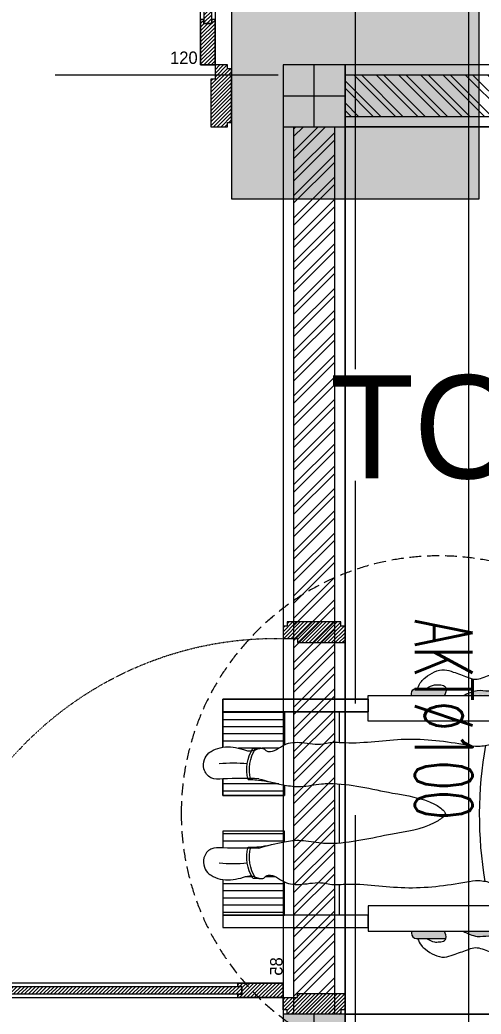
# Model space of a CAD drawing. Header units: millimetres. Extents: x -280308 to 6402717, y -14 to 2073074.
# Drawn here: x -11255 to -10138, y 482798 to 485207 of the extents above; entities that cross this region are included whole.
import ezdxf
from ezdxf.enums import TextEntityAlignment as Align

# ---------------------------------------------------------------- set-up
doc = ezdxf.new("R2010")
doc.units = ezdxf.units.MM
for name, pattern in [('ACAD_ISO03W100', [30, 12, -18]), ('ACAD_ISO08W100', [36, 24, -3, 6, -3]), ('DASHED2', [0.375, 0.25, -0.125]), ('Default', [0]), ('I02_HIDDEN', [6, 4, -2])]:
    doc.linetypes.add(name, pattern=pattern)
doc.layers.get('0').update_dxf_attribs({"lineweight": 0})
for name, color, linetype, lineweight in [('_Door & Window', 1, 'Continuous', 0), ('A-ALINE-1', 91, 'Continuous', 20), ('A-ALINE-3', 111, 'Continuous', 15), ('A-ALINE-6', 117, 'Continuous', 9), ('A-ANNOTATION', 144, 'Continuous', 0), ('A-Furn', 250, 'Continuous', 0), ('A-Z22-T-Anno_Text', 152, 'Continuous', 9), ('A-Z774-E-Hidden', 142, 'I02_HIDDEN', 0), ('ARSIR', 251, 'Continuous', 0), ('Struktur', 80, 'Continuous', 20)]:
    doc.layers.add(name, color=color, linetype=linetype, lineweight=lineweight)
doc.layers.add('A-FILL-1', color=7, linetype='Continuous', lineweight=0, true_color=0x454545)
doc.layers.add('A-FILL-4', color=9, linetype='Continuous', lineweight=0, true_color=0x808080)
doc.layers.add('A-TEXT', color=254, linetype='Continuous')
doc.layers.add('Teks-PL', color=7, linetype='Default', true_color=0xff0a0a)
doc.styles.add('Annotative', font='arial.ttf', dxfattribs={"height": 1.25})
doc.styles.add('CENTURY', font='GOTHIC.TTF')
doc.styles.add('RS', font='ROMANS.SHX', dxfattribs={"width": 0.8})
doc.styles.get("Standard").update_dxf_attribs({"font": 'arial.ttf'})
doc.styles.add('TGF_A', font='arial.ttf')

# ---------------------------------------------------------------- blocks, each defined once
blk = doc.blocks.new('A$Ca4ca9c0b')
at = {"layer": 'A-Furn'}
h = blk.add_hatch(dxfattribs=at)
h.set_pattern_fill('ANSI31', color=256, scale=2, angle=540, style=0)
h.set_pattern_definition([(225, (109566.3125288526, -240668.4215420193), (4.490128060534577, -4.490128060534577), [])])
h.paths.add_polyline_path([(10.000000012893, 1020.000000003551), (10.000000012893, 910.0000000035507), (2.000000012863893, 910.0000000035507), (2.000000012892997, 920.0000000034343), (-16.999999987107, 920.0000000034343), (-16.999999987107, 910.0000000035507), (-24.999999987107, 910.0000000035507), (-24.999999987107, 1020.000000003551)])
h = blk.add_hatch(dxfattribs=at)
h.set_pattern_fill('ANSI31', color=256, scale=2, angle=540, style=0)
h.set_pattern_definition([(225, (109566.3125288526, -240568.4215420193), (4.490128060534577, -4.490128060534577), [])])
h.paths.add_polyline_path([(2.000000012892997, 920.0000000034343), (-16.99999999941792, 920.0000000034343), (-16.99999999941792, 250.0000000005239), (2.000000012892997, 250.0000000005239)])
h = blk.add_hatch(dxfattribs=at)
h.set_pattern_fill('ANSI31', color=256, scale=2, angle=540, style=0)
h.set_pattern_definition([(225, (110170.8596176268, -240618.421542007), (4.490128060534577, -4.490128060534577), [])])
h.paths.add_polyline_path([(10.00000000058208, 150.0000000004075), (10.00000000058208, 260.0000000004075), (2.000000000552973, 260.0000000003492), (2.000000000582077, 250.0000000005239), (-16.99999999941792, 250.0000000005239), (-16.99999999941792, 260.0000000004075), (-24.99999999941792, 260.0000000004075), (-24.99999999941792, 150.0000000004075)])
h = blk.add_hatch(dxfattribs=at)
h.set_pattern_fill('ANSI31', color=256, scale=2, angle=540, style=0)
h.set_pattern_definition([(225, (109716.3125288529, -240669.6019526039), (4.490128060534577, -4.490128060534577), [])])
h.paths.add_polyline_path([(-889.999999998603, -5.820766091346741e-11), (-889.9999999986321, 9.999999999941792), (-899.9999999986321, 9.999999999941792), (-899.9999999986321, 139.9999999998254), (-889.9999999986321, 139.9999999998254), (-889.999999998603, 149.9999999997672), (-859.9999999993306, 150.0000000004075), (-859.9999999993597, 115.0000000077416), (-849.9999999993597, 115.0000000077416), (-849.9999999987485, 0)])
h = blk.add_hatch(dxfattribs=at)
h.set_pattern_fill('ANSI31', color=256, scale=2, angle=540, style=0)
h.set_pattern_definition([(225, (109566.3125288529, -240669.6019526039), (4.490128060534577, -4.490128060534577), [])])
h.paths.add_polyline_path([(39.99999999985448, -5.820766091346741e-11), (39.99999999988358, 9.999999999941792), (49.99999999988358, 9.999999999941792), (49.99999999988358, 139.9999999998254), (39.99999999988358, 139.9999999998254), (39.99999999985448, 149.9999999997672), (10.00000000058208, 150.0000000004075), (10.00000000061118, 115.0000000077416), (6.111804395914078e-10, 115.0000000077416), (0, 0)])
at = {"layer": '_Door & Window'}
for points in [[(10.000000012893, 1020.000000003551), (10.000000012893, 910.0000000035507), (2.000000012863893, 910.0000000035507), (2.000000012892997, 920.0000000034343), (-16.999999987107, 920.0000000034343), (-16.999999987107, 910.0000000035507), (-24.999999987107, 910.0000000035507), (-24.999999987107, 1020.000000003551), (10.000000012893, 1020.000000003551)], [(10.00000000058208, 150.0000000004075), (10.00000000058208, 260.0000000004075), (2.000000000552973, 260.0000000003492), (2.000000000582077, 250.0000000005239), (-16.99999999941792, 250.0000000005239), (-16.99999999941792, 260.0000000004075), (-24.99999999941792, 260.0000000004075), (-24.99999999941792, 150.0000000004075), (10.00000000058208, 150.0000000004075)], [(-889.999999998603, -5.820766091346741e-11), (-889.9999999986321, 9.999999999941792), (-899.9999999986321, 9.999999999941792), (-899.9999999986321, 139.9999999998254), (-889.9999999986321, 139.9999999998254), (-889.999999998603, 149.9999999997672), (-859.9999999993306, 150.0000000004075), (-859.9999999993597, 115.0000000077416), (-849.9999999993597, 115.0000000077416), (-849.9999999987485, 0), (-889.999999998603, -5.820766091346741e-11)], [(39.99999999985448, -5.820766091346741e-11), (39.99999999988358, 9.999999999941792), (49.99999999988358, 9.999999999941792), (49.99999999988358, 139.9999999998254), (39.99999999988358, 139.9999999998254), (39.99999999985448, 149.9999999997672), (10.00000000058208, 150.0000000004075), (10.00000000061118, 115.0000000077416), (6.111804395914078e-10, 115.0000000077416), (0, 0), (39.99999999985448, -5.820766091346741e-11)]]:
    blk.add_lwpolyline(points, dxfattribs=at)
blk.add_lwpolyline([(10.00000000058208, 150.0000000004075), (-24.999999987107, 150.0000000004075), (-24.999999987107, 1020.000000003551), (10.00000000058208, 1020.000000003551)], close=True, dxfattribs=at)
at = {"layer": '_Door & Window', "linetype": 'ACAD_ISO03W100', "ltscale": 0.02}
blk.add_arc((-6.929301123745972, 166.9526288348716), 853.2391276210273, 91.21474571532441, 181.138459278602, dxfattribs=at)
at = {"layer": 'A-Furn'}
blk.add_lwpolyline([(2.000000012892997, 920.0000000034343), (-16.99999999941792, 920.0000000034343), (-16.99999999941792, 250.0000000005239), (2.000000012892997, 250.0000000005239)], close=True, dxfattribs=at)
at = {"layer": 'Defpoints', "ltscale": 0.25, "insert": (-87.73789995184052, 181.5505102498573), "char_height": 30.00000000000001, "attachment_point": 1, "style": 'CENTURY'}
blk.add_mtext_dynamic_manual_height_columns('85', width=78.46666834107602, gutter_width=750.0000000000001, heights=[0], dxfattribs=at)
blk = doc.blocks.new('disable people')
at = {"layer": 'A-FILL-4'}
h = blk.add_hatch(color=256, dxfattribs=at)
edge = h.paths.add_edge_path()
edge.add_spline(control_points=[(-3.796474417917125, 4.952000308492416), (-3.760681164754715, 5.053013868617654), (-3.704158616363202, 5.157722778494588), (-3.734610711559071, 5.255821520916697)], knot_values=[0.9037914775148974, 0.9037914775148974, 0.9037914775148974, 0.9037914775337845, 1.21384703267489, 1.21384703267489, 1.21384703267489, 1.213847032693339], degree=3, periodic=0)
edge.add_line((-3.734610711562709, 5.255821520934205), (-4.964782523813881, 5.255821520934205))
edge.add_arc((-4.964782523813483, 5.035821520934178), 0.2200000000000129, 89.99999999999999, 179.9999999999926)
edge.add_line((-5.184782523814647, 5.035821520934178), (-5.184782523814647, 4.952000308504779))
edge.add_line((-5.184782523814647, 4.952000308504921), (-3.796474417913829, 4.952000308504921))
edge = h.paths.add_edge_path()
edge.add_spline(control_points=[(0.1341749100720335, 5.166089496497762), (-0.07234800000333053, 5.166001675629786), (-0.553623694469934, 5.165540411955988), (-1.20498952116759, 5.174735433441811), (-1.923735004729679, 5.122992935595903), (-2.472725316985816, 5.224835962467296), (-2.818046584459807, 5.044581019589032), (-3.008957661264503, 4.952000308504921)], knot_values=[0.4124965523283914, 0.4124965523283914, 0.4124965523283914, 0.4124965523283914, 0.6874227009135008, 1.856497828568305, 2.363121600141893, 2.852056937546859, 3.479819935797773, 3.479819935797798, 3.479819935797798, 3.479819935797798], degree=3, periodic=0)
edge.add_line((-3.008957661264503, 4.952000308504921), (-0.05374037849282143, 4.952000308504893))
edge.add_arc((6.001229472374689, -0.1731919023486626), 7.932859200384009, 137.696407415366, 139.7539587547804, ccw=False)
edge = h.paths.add_edge_path()
edge.add_line((5.131749954041879, 5.255821520934205), (2.308872463095783, 5.255821520934205))
edge.add_spline(control_points=[(2.308872463096122, 5.255821520934205), (2.267732188407535, 5.17631198661752), (2.17731957034448, 5.015793417558143), (2.084681671298313, 4.857544409941738), (2.036732091110025, 4.777055949464057)], knot_values=[9.278145445618577, 9.278145445618577, 9.278145445618577, 9.278145445618577, 9.545772737748978, 9.82631843046447, 9.82631843046447, 9.82631843046447, 9.82631843046447], degree=3, periodic=0)
edge.add_line((2.036732091110025, 4.777055949464057), (5.151749954040608, 4.777055949464028))
edge.add_arc((5.151749954042316, 4.977055949464102), 0.1999999999999886, 270, 360)
edge.add_line((5.351749954041225, 4.977055949464102), (5.351749954041168, 5.035821520934263))
edge.add_arc((5.131749954041879, 5.035821520934178), 0.2200000000000118, 7.404331298447066e-12, 89.99999999999999)
edge = h.paths.add_edge_path()
edge.add_spline(control_points=[(-3.734610711559071, -5.255821520915617), (-3.704158616363202, -5.157722778493792), (-3.760681164754715, -5.053013868616347), (-3.796474417917125, -4.952000308491563)], knot_values=[0.9037914775148975, 0.9037914775333468, 0.9037914775333468, 0.9037914775333468, 1.213847032674452, 1.213847032693339, 1.213847032693339, 1.213847032693339], degree=3, periodic=0)
edge.add_line((-3.796474417911668, -4.952000308503841), (-5.184782523812599, -4.952000308503841))
edge.add_line((-5.184782523814647, -4.952000308503841), (-5.18478252381459, -5.035821520933212))
edge.add_arc((-4.964782523813483, -5.035821520933098), 0.2200000000000129, 180, 270)
edge.add_line((-4.964782523813483, -5.255821520933125), (-3.734610711562426, -5.255821520933125))
edge = h.paths.add_edge_path()
edge.add_line((-0.05374037849287561, -4.952000308503841), (-3.008957661264615, -4.952000308503841))
edge.add_spline(control_points=[(-3.008957661264503, -4.952000308503841), (-2.818046584459807, -5.044581019588179), (-2.472725316985816, -5.224835962466216), (-1.923735004729679, -5.12299293559505), (-1.20498952116759, -5.174735433440958), (-0.553623694469934, -5.165540411954737), (-0.07234800000333053, -5.166001675628706), (0.1341749100720335, -5.166089496496454)], knot_values=[0.4124965523283917, 0.4124965523283917, 0.4124965523283917, 0.4124965523284174, 1.040259550579332, 1.529194887984297, 2.035818659557886, 3.204893787212689, 3.479819935797799, 3.479819935797799, 3.479819935797799, 3.479819935797799], degree=3, periodic=0)
edge.add_arc((6.001229472376508, 0.1731919023482078), 7.93285920038395, 220.2460412452068, 222.3035925846204, ccw=False)
edge = h.paths.add_edge_path()
edge.add_arc((5.151749954042316, -4.977055949463022), 0.1999999999999886, 0, 89.99999999999999)
edge.add_line((5.151749954042316, -4.777055949462977), (2.03673209111179, -4.777055949463005))
edge.add_spline(control_points=[(2.036732091110025, -4.777055949462977), (2.084681671298313, -4.857544409940431), (2.232165906039882, -5.109484857939435), (2.374009886807471, -5.367177794302108), (2.440898637138162, -5.551188368630221)], knot_values=[8.953599230115874, 8.953599230115874, 8.953599230115874, 8.953599230115874, 9.234144922831332, 9.82631843046441, 9.826318430464434, 9.826318430464434, 9.826318430464434], degree=3, periodic=0)
edge.add_arc((0.7053364612966107, -4.04279776307277), 1.733346163484878, 327.02309260736433, 327.0237538441636, ccw=False)
edge.add_spline(control_points=[(2.036732091110025, -4.777055949462977), (2.084681671298313, -4.857544409940431), (2.232165906039882, -5.109484857939435), (2.374009886807471, -5.367177794302108), (2.440898637138162, -5.551188368630221)], knot_values=[8.953599230115874, 8.953599230115874, 8.953599230115874, 8.953599230115874, 9.234144922831332, 9.82631843046441, 9.826318430464434, 9.826318430464434, 9.826318430464434], degree=3, periodic=0)
edge.add_line((2.308799040582016, -5.255821520933125), (5.131749954041821, -5.255821520933154))
edge.add_arc((5.131749954041879, -5.035821520933098), 0.2200000000000118, 270, 359.9999999999482)
edge.add_line((5.351749954041225, -5.035821520933325), (5.351749954041281, -4.977055949462965))
h = blk.add_hatch(dxfattribs=at)
h.set_pattern_fill('_USER', color=256, scale=0.2999999999999999, style=0, pattern_type=0)
h.set_pattern_definition([(360, (-5.456968210637569e-12, -2.842170943040401e-13), (7.395570986446986e-32, 0.3), [])])
edge = h.paths.add_edge_path()
edge.add_spline(control_points=[(-11.84368881340561, 2.723015967266292), (-11.80630735148043, 2.722610891474005), (-11.70819034366286, 2.721547668618996), (-11.61031172560615, 2.728856529663688), (-11.54972374569115, 2.733380797935752)], knot_values=[0, 0, 0, 0, 0.1121097829463906, 0.2942601996699649, 0.2942601996699649, 0.2942601996699649, 0.2942601996699649], degree=3, periodic=0)
edge.add_spline(control_points=[(-11.54972374569115, 2.733380797935752), (-11.53484815880256, 2.736247567797591), (-11.47003685719392, 2.745536439978423), (-11.36826084976747, 2.72479947738816), (-11.306672703613, 2.6447510459368), (-11.24782621166378, 2.610484695002697), (-10.96949606972703, 2.549332237655335), (-10.74909445872436, 2.772073311572058), (-10.5228854389261, 2.880681640590865)], knot_values=[5.436664725832285, 5.436664725832285, 5.436664725832285, 5.436664725832285, 5.482184118797054, 5.63248936469224, 5.71609653018408, 5.778112604277349, 5.832864719823681, 6.558060987042688, 6.558060987042688, 6.558060987042688, 6.558060987042688], degree=3, periodic=0)
edge.add_line((-10.5228854389261, 2.880681640590865), (-10.52288543892609, 4.274822013010747))
edge.add_line((-10.5228854389261, 4.274822013010635), (-13.10916806575664, 4.274822013010636))
edge.add_line((-13.10916806575733, 4.274822013010635), (-13.10916806575733, 2.778481744722516))
edge.add_spline(control_points=[(-13.10916806575733, 2.778481744722512), (-12.82295144472664, 2.822346398972513), (-12.41668017873963, 2.754237778142112), (-12.01270156310056, 2.608782090787145), (-11.9026220646665, 2.624670677752874)], knot_values=[3.85022029909312, 3.850220299093444, 3.850220299093444, 3.850220299093444, 4.723214524291371, 5.067106132655391, 5.067106132655391, 5.067106132655391, 5.067106132688122], degree=3, periodic=0)
edge.add_arc((-10.49828518709546, 1.8499546098883), 1.603853812364077, 147.0195933812169, 151.1162485193678, ccw=False)
edge = h.paths.add_edge_path()
edge.add_spline(control_points=[(-11.10131507691221, 1.321645051041912), (-11.26820317942656, 1.353449058260139), (-11.54271718581731, 1.405746173674288), (-11.85950975244123, 1.421612261374548), (-12.00627843078473, 1.420929790504033), (-12.04364457507836, 1.420756038819889)], knot_values=[0, 0, 0, 0, 0.5089906555588182, 0.8372314890067583, 0.9493412719532057, 0.9493412719532057, 0.9493412719532057, 0.9493412719532057], degree=3, periodic=0)
edge.add_arc((-10.49828518709546, 1.8499546098883), 1.603853812364076, 193.9046284335562, 195.5217729613365, ccw=False)
edge.add_spline(control_points=[(-12.05514138739818, 1.464538181836133), (-12.39829801821179, 1.46764695568163), (-12.74615257863297, 1.465605107812507), (-13.10916806575915, 1.44694142760477)], knot_values=[0.4692719010675678, 0.4692719010675678, 0.4692719010675678, 0.4692719010675678, 1.51441113184759, 1.514411131847849, 1.514411131847849, 1.514411131847849], degree=3, periodic=0)
edge.add_line((-13.10916806575733, 1.44694142760477), (-13.10916806575733, 0.7534304279870407))
edge.add_line((-13.10916806575733, 0.7534304279870412), (-10.52288543892678, 0.7534304279870412))
edge.add_line((-10.5228854389261, 0.7534304279870412), (-10.5228854389261, 1.191359744353121))
edge.add_spline(control_points=[(-10.5228854389261, 1.191359744352894), (-10.71802839497832, 1.226449273625576), (-10.91033044466531, 1.271692798998856), (-11.10131507691221, 1.321645051041912)], knot_values=[0.5122589669724955, 0.5122589669724955, 0.5122589669724955, 0.5122589669753015, 1.104645887850228, 1.104645887850228, 1.104645887850228, 1.104645887850228], degree=3, periodic=0)
h = blk.add_hatch(dxfattribs=at)
h.set_pattern_fill('_USER', color=256, scale=0.2999999999999999, style=0, pattern_type=0)
h.set_pattern_definition([(360, (-5.456968210637569e-12, 1.13686837721616e-12), (-7.347638122947742e-17, -0.2999999999999999), [])])
edge = h.paths.add_edge_path()
edge.add_spline(control_points=[(-11.84368881340561, -2.723015967265212), (-11.80630735148043, -2.722610891472925), (-11.70819034366286, -2.721547668617916), (-11.61031172560615, -2.728856529662664), (-11.54972374569115, -2.733380797934899)], knot_values=[0, 0, 0, 0, 0.1121097829463906, 0.2942601996699649, 0.2942601996699649, 0.2942601996699649, 0.2942601996699649], degree=3, periodic=0)
edge.add_spline(control_points=[(-11.54972374569115, -2.733380797934899), (-11.53484815880256, -2.736247567796511), (-11.47003685719392, -2.745536439977116), (-11.36826084976747, -2.72479947738708), (-11.306672703613, -2.644751045935948), (-11.24782621166378, -2.610484695001844), (-10.96949606972703, -2.549332237654482), (-10.74909445872436, -2.772073311571205), (-10.5228854389261, -2.880681640589785)], knot_values=[5.436664725832285, 5.436664725832285, 5.436664725832285, 5.436664725832285, 5.482184118797054, 5.63248936469224, 5.71609653018408, 5.778112604277349, 5.832864719823681, 6.558060987042688, 6.558060987042688, 6.558060987042688, 6.558060987042688], degree=3, periodic=0)
edge.add_line((-10.5228854389261, -2.880681640589785), (-10.52288543892609, -4.274822013009667))
edge.add_line((-10.5228854389261, -4.274822013009555), (-13.10916806575664, -4.274822013009555))
edge.add_line((-13.10916806575733, -4.274822013009555), (-13.10916806575733, -2.778481744721437))
edge.add_spline(control_points=[(-13.10916806575733, -2.778481744721432), (-12.82295144472664, -2.822346398971661), (-12.41668017873963, -2.754237778141317), (-12.01270156310056, -2.608782090786292), (-11.9026220646665, -2.624670677752022)], knot_values=[3.85022029909312, 3.850220299093444, 3.850220299093444, 3.850220299093444, 4.723214524291371, 5.067106132655391, 5.067106132655391, 5.067106132655391, 5.067106132688122], degree=3, periodic=0)
edge.add_arc((-10.49828518709546, -1.849954609887163), 1.603853812364077, 208.8837514806322, 212.9804066187831)
edge = h.paths.add_edge_path()
edge.add_spline(control_points=[(-11.10131507691221, -1.321645051040832), (-11.26820317942656, -1.353449058259002), (-11.54271718581731, -1.405746173672924), (-11.85950975244123, -1.421612261373639), (-12.00627843078473, -1.420929790502896), (-12.04364457507836, -1.420756038818865)], knot_values=[0, 0, 0, 0, 0.5089906555588182, 0.8372314890067583, 0.9493412719532057, 0.9493412719532057, 0.9493412719532057, 0.9493412719532057], degree=3, periodic=0)
edge.add_arc((-10.49828518709546, -1.849954609887163), 1.603853812364076, 164.4782270386635, 166.0953715664438)
edge.add_spline(control_points=[(-12.05514138739818, -1.464538181834996), (-12.39829801821179, -1.467646955680721), (-12.74615257863297, -1.465605107811598), (-13.10916806575915, -1.446941427603633)], knot_values=[0.4692719010675678, 0.4692719010675678, 0.4692719010675678, 0.4692719010675678, 1.51441113184759, 1.514411131847849, 1.514411131847849, 1.514411131847849], degree=3, periodic=0)
edge.add_line((-13.10916806575733, -1.446941427603633), (-13.10916806575733, -0.753430427985904))
edge.add_line((-13.10916806575733, -0.7534304279861885), (-10.52288543892678, -0.7534304279861892))
edge.add_line((-10.5228854389261, -0.7534304279861885), (-10.5228854389261, -1.191359744352268))
edge.add_spline(control_points=[(-10.5228854389261, -1.191359744351757), (-10.71802839497832, -1.226449273624439), (-10.91033044466531, -1.271692798997492), (-11.10131507691221, -1.321645051040832)], knot_values=[0.5122589669724955, 0.5122589669724955, 0.5122589669724955, 0.5122589669753015, 1.104645887850228, 1.104645887850228, 1.104645887850228, 1.104645887850228], degree=3, periodic=0)
for p, q in [((-8.202746146980644, 4.274822013010635), (-8.202746146980644, 2.985387214360799)), ((-8.202746146980644, 1.237720448978507), (-8.202746146980644, -1.23772044897737)), ((-8.202746146980644, -2.985387214359719), (-8.202746146980644, -4.274822013009555))]:
    blk.add_line(p, q, dxfattribs=at)
for points in [[(-5.184782523807371, 4.952000308504921), (-5.184782523807371, 5.035821520934178, -0.414213562373095), (-4.964782523809845, 5.255821520934205), (-3.734610711555433, 5.255821520934205)], [(-5.184782523807371, -4.952000308503841), (-5.184782523807371, -5.035821520933098, 0.414213562373095), (-4.964782523809845, -5.255821520933125), (-3.734610711555433, -5.255821520933125)]]:
    blk.add_lwpolyline(points, format="xyb", dxfattribs=at)
for points in [[(-13.10916806575187, 4.795772278258937), (-7.007824699383491, 4.795772278258937), (-7.007824699383491, 4.274822013010635), (-13.10916806575187, 4.274822013010635)], [(-13.10916806575187, -4.274822013009555), (-7.007824699383491, -4.274822013009555), (-7.007824699383491, -4.795772278257857), (-13.10916806575187, -4.795772278257857)], [(-13.10916806575187, -4.79577227825763), (-7.007824699383491, -4.79577227825763), (-7.007824699383491, -4.274822013009555), (-13.10916806575187, -4.274822013009555)]]:
    blk.add_lwpolyline(points, close=True, dxfattribs=at)
for points in [[(-0.7716928118115902, 3.881550911005661), (-7.007824699383491, 3.881550911005661), (-7.007824699383491, 4.952000308504921), (-0.05374037848923763, 4.952000308504921)], [(-13.10916806575187, 2.778481744728197), (-13.10916806575187, 4.274822013010635), (-10.52288543892246, 4.274822013010635), (-10.52288543892246, 2.880681640590865)], [(-10.52288543892246, 1.191359744319243), (-10.52288543892246, 0.7534304279870412), (-13.10916806575187, 0.7534304279870412), (-13.10916806575187, 1.446941427605225)], [(-13.10916806575187, -1.446941427604088), (-13.10916806575187, -0.7534304279861885), (-10.52288543892246, -0.7534304279861885), (-10.52288543892246, -1.191359744318333)], [(-10.52288543892246, -1.191359744318333), (-10.52288543892246, -0.7534304279861885), (-13.10916806575187, -0.7534304279861885), (-13.10916806575187, -1.446941427604088)], [(-10.52288543892246, -2.880681640589557), (-10.52288543892246, -4.274822013009555), (-13.10916806575187, -4.274822013009555), (-13.10916806575187, -2.778481744727117)], [(-13.10916806575187, -2.778481744727117), (-13.10916806575187, -4.274822013009555), (-10.52288543892246, -4.274822013009555), (-10.52288543892246, -2.880681640589557)], [(-0.7716928118115902, -3.881550911004581), (-7.007824699383491, -3.881550911004581), (-7.007824699383491, -4.952000308503841), (-0.05374037848741864, -4.952000308503841)]]:
    blk.add_lwpolyline(points, dxfattribs=at)
at = {"layer": 'A-FILL-4', "linetype": 'DASHED2', "ltscale": 2}
blk.add_circle((-4.032044972002041, 5.684341886080801e-13), 10.82285678946162, dxfattribs=at)
at = {"layer": 'A-FILL-4'}
for centre, radius, start, end in [((-10.49828518709, 1.8499546098883), 1.603853812364076, 147.0195933826843, 195.5217729614681), ((-10.38617540414452, 1.8499546098883), 1.603853812364076, 147.0195933826843, 195.5217729614681), ((14.27937685350298, 0.06775199395133313), 16.59864857667759, 170.3286188685546, 190.1626872323025), ((-12.69504205342673, -4.606921862426645), 6.728132541871835, 84.78551859402995, 94.76708404660036), ((-10.49828518709, -1.849954609887163), 1.603853812364076, 164.4782270385319, 212.9804066173157), ((-10.38617540414452, -1.849954609887163), 1.603853812364076, 164.4782270385319, 212.9804066173157), ((-12.69504205342673, 4.606921862427726), 6.728132541871835, 265.2329159533996, 275.2144814059701)]:
    blk.add_arc(centre, radius, start, end, dxfattribs=at)
for points in [[(-4.92346149860532, 5.255821520934205), (-4.763444462907501, 5.548488725255311), (-4.598746377016141, 5.706342594715352), (-3.795142421198761, 6.036484532325346), (-3.426854836276107, 5.940611925619805), (-2.83078820989067, 5.728755613769636), (-2.566758833625499, 5.644812886039915), (-1.990014397371851, 5.77694535444266), (-0.9296119438040478, 6.130492836126223), (-0.1419316975516267, 6.437829670206156), (0.6264580426013708, 6.674788378109497), (1.355821926739736, 6.821824205640951), (2.03613892919202, 6.747111713511686), (2.366979790260302, 6.535991856629323), (2.546758790460444, 6.270681361221932), (2.546758790460444, 5.977235520005024), (2.4408986371418, 5.551188368631301), (2.178919851432511, 5.020117206751138), (1.563051972347239, 4.019382088696602), (0.9042720964644104, 3.036488685107713)], [(-11.59479933503098, 1.458273844522409), (-13.10916806575187, 1.44694142760477), (-13.60667026066403, 1.498036116953244), (-13.89975817351478, 1.866144042570795), (-13.88104616483179, 2.260011965725369), (-13.6895420801302, 2.538489094402166), (-13.51049322462313, 2.652381983495161), (-13.10916806575187, 2.778481744722512), (-12.24121315577941, 2.684816428400097), (-11.9026220646283, 2.624670677757422), (-11.6864549030779, 2.695858412372388), (-11.58829313107708, 2.724656443567028), (-11.50436550326049, 2.739278829181558), (-11.35904478900738, 2.70089189191475), (-11.29807203763994, 2.643686282815679), (-11.24447784318909, 2.612482825203188), (-11.19131079044928, 2.599403885649735), (-10.52288543892246, 2.880681640590865), (-9.794960447152334, 2.978637757924389), (-8.898797660205673, 2.922233265498733), (-8.608041948751634, 2.974222485651126), (-7.978096220525913, 2.974222485651126), (-5.459508429310517, 3.120158817032916), (-2.862528005884087, 2.87969555159134), (-2.371240473639773, 2.822748566114569), (-1.807424389844527, 2.913683812752424), (-1.35487122052109, 3.017778437834522), (-1.14944398208354, 3.098118711132884)], [(-11.84368881339833, 2.723015967266292), (-11.73157903045285, 2.723015967266292), (-11.5497237456857, 2.733380797935752)], [(-12.0436445750729, 1.420756038819889), (-11.93153479212742, 1.420756038819889), (-11.6037811244496, 1.402879292288389), (-11.10095268296573, 1.321575989310304)], [(-11.59479933503098, 1.458273844522409), (-10.52288543892246, 1.191359744353122), (-9.83083267098118, 1.132548455971346), (-8.963526649984487, 1.24073196201698), (-8.6391886196634, 1.25427512685269), (-5.976700821847771, 0.8565910165420973), (-4.215992548008217, 0.3886604790008619), (-3.813472225867372, 0.09260624280796037), (-3.74400946284004, 6.821210263296962e-13)], [(-11.59479933503098, -1.458273844521273), (-10.52288543892246, -1.191359744351985), (-9.83083267098118, -1.132548455970209), (-8.963526649984487, -1.240731962016071), (-8.6391886196634, -1.25427512685178), (-5.976700821847771, -0.8565910165411879), (-4.215992548008217, -0.3886604789997818), (-3.813472225867372, -0.0926062428068235), (-3.74400946284004, 6.821210263296962e-13)], [(-11.59479933503098, -1.458273844521273), (-13.10916806575187, -1.446941427603633), (-13.60667026066403, -1.498036116952335), (-13.89975817351478, -1.866144042569658), (-13.88104616483179, -2.260011965724061), (-13.6895420801302, -2.538489094401086), (-13.51049322462313, -2.652381983494308), (-13.10916806575187, -2.778481744721432), (-12.24121315577941, -2.684816428398847), (-11.9026220646283, -2.624670677756342), (-11.6864549030779, -2.695858412371138), (-11.58829313107708, -2.724656443566175), (-11.50436550326049, -2.739278829180478), (-11.35904478900738, -2.700891891913727), (-11.29807203763994, -2.643686282814599), (-11.24447784318909, -2.612482825202108), (-11.19131079044928, -2.599403885648883), (-10.52288543892246, -2.880681640589557), (-9.794960447152334, -2.978637757923536), (-8.898797660205673, -2.922233265497709), (-8.608041948751634, -2.974222485650046), (-7.978096220525913, -2.974222485650046), (-5.459508429310517, -3.120158817032063), (-2.862528005884087, -2.87969555159026), (-2.371240473639773, -2.822748566113489), (-1.807424389844527, -2.913683812751572), (-1.35487122052109, -3.017778437833442), (-1.14944398208354, -3.098118711131576)], [(-12.0436445750729, -1.420756038818865), (-11.93153479212742, -1.420756038818865), (-11.6037811244496, -1.402879292287309), (-11.10095268296573, -1.321575989309224)], [(-11.84368881339833, -2.723015967265212), (-11.73157903045285, -2.723015967265212), (-11.5497237456857, -2.733380797934899)], [(-4.92346149860532, -5.255821520933125), (-4.763444462907501, -5.548488725254231), (-4.598746377016141, -5.706342594714272), (-3.795142421198761, -6.03648453232455), (-3.426854836276107, -5.940611925618725), (-2.83078820989067, -5.728755613768556), (-2.566758833625499, -5.644812886039119), (-1.990014397371851, -5.776945354441352), (-0.9296119438040478, -6.130492836125143), (-0.1419316975516267, -6.437829670204849), (0.6264580426013708, -6.674788378108417), (1.355821926739736, -6.821824205640098), (2.03613892919202, -6.747111713510606), (2.366979790260302, -6.535991856628527), (2.546758790460444, -6.270681361220852), (2.546758790460444, -5.977235520003944), (2.4408986371418, -5.551188368630221), (2.178919851432511, -5.020117206750058), (1.563051972347239, -4.019382088695522), (0.9042720964644104, -3.03648868510669)]]:
    blk.add_spline(points, degree=3, dxfattribs=at)
for points, knots in [([(-4.55304981617337, 5.255821520934205), (-4.44408765272965, 5.319476199870394), (-4.271124962240719, 5.420519389388119), (-4.005306797280355, 5.400308982167644), (-3.806213152574855, 5.38846130049177), (-3.685750421065677, 5.19182424979499), (-3.76068116474562, 5.053013868623566), (-3.796474417913487, 4.952000308492416)], [0, 0, 0, 0, 0.3643785654112465, 0.5784016675004325, 0.8028129588361705, 0.9037914775148975, 1.213847032674452, 1.213847032693339, 1.213847032693339, 1.213847032693339]), ([(-3.008957661259046, 4.952000308504921), (-2.81804658445617, 5.044581019589032), (-2.472725316982178, 5.224835962467296), (-1.923735004726041, 5.122992935595903), (-1.204989521160314, 5.174735433441811), (-0.553623694466296, 5.165540411955988), (-0.07234799999605457, 5.166001675629786), (0.1341749100756715, 5.166089496497762)], [0.4124965523283917, 0.4124965523283917, 0.4124965523283917, 0.4124965523284174, 1.040259550579332, 1.529194887984297, 2.035818659557886, 3.204893787212689, 3.479819935797799, 3.479819935797799, 3.479819935797799, 3.479819935797799]), ([(-4.55304981617337, -5.255821520933125), (-4.44408765272965, -5.319476199869598), (-4.271124962240719, -5.420519389387266), (-4.005306797280355, -5.400308982166791), (-3.806213152574855, -5.388461300490746), (-3.685750421065677, -5.19182424979391), (-3.76068116474562, -5.053013868622486), (-3.796474417913487, -4.952000308491563)], [0, 0, 0, 0, 0.3643785654112465, 0.5784016675004325, 0.8028129588361705, 0.9037914775148975, 1.213847032674452, 1.213847032693339, 1.213847032693339, 1.213847032693339]), ([(-3.008957661259046, -4.952000308503841), (-2.81804658445617, -5.044581019588179), (-2.472725316982178, -5.224835962466216), (-1.923735004726041, -5.12299293559505), (-1.204989521160314, -5.174735433440958), (-0.553623694466296, -5.165540411954737), (-0.07234799999605457, -5.166001675628706), (0.1341749100756715, -5.166089496496454)], [0.4124965523283917, 0.4124965523283917, 0.4124965523283917, 0.4124965523284174, 1.040259550579332, 1.529194887984297, 2.035818659557886, 3.204893787212689, 3.479819935797799, 3.479819935797799, 3.479819935797799, 3.479819935797799])]:
    blk.add_open_spline(points, degree=3, knots=knots, dxfattribs=at)
blk = doc.blocks.new('A$C6ab96ad6')
at = {"layer": 'A-Furn'}
h = blk.add_hatch(dxfattribs=at)
h.set_pattern_fill('ANSI31', color=256, scale=2, angle=540, style=0)
h.set_pattern_definition([(225, (-3598.320602994849, 30816.99540839973), (4.490128060534577, -4.490128060534577), [])])
h.paths.add_polyline_path([(2.000000012892997, 860.0000000034051), (-16.99999999941792, 860.0000000034051), (-16.99999999941792, 250.0000000004948), (2.000000012892997, 250.0000000004948)])
h = blk.add_hatch(dxfattribs=at)
h.set_pattern_fill('ANSI31', color=256, scale=2, angle=540, style=0)
h.set_pattern_definition([(225, (-2993.773514220578, 30816.99540841204), (4.490128060534577, -4.490128060534577), [])])
h.paths.add_polyline_path([(10.00000000058208, 150.0000000003783), (10.00000000058208, 260.0000000003783), (2.000000000552973, 260.0000000003711), (2.000000000582077, 250.0000000004948), (-16.99999999941792, 250.0000000004948), (-16.99999999941792, 260.0000000003783), (-24.99999999941792, 260.0000000003783), (-24.99999999941792, 150.0000000003783)])
h = blk.add_hatch(dxfattribs=at)
h.set_pattern_fill('ANSI31', color=256, scale=2, angle=540, style=0)
h.set_pattern_definition([(225, (-3598.320602994529, 30765.81499781512), (4.490128060534577, -4.490128060534577), [])])
h.paths.add_polyline_path([(39.99999999985448, -5.820766091346741e-11), (39.99999999988358, 9.999999999941792), (49.99999999988358, 9.999999999941792), (49.99999999988358, 139.9999999998545), (39.99999999988358, 139.9999999998545), (39.99999999985448, 149.9999999997672), (10.00000000058208, 150.0000000003783), (10.00000000061118, 115.0000000077416), (6.111804395914078e-10, 115.0000000077416), (0, 0)])
at = {"layer": '_Door & Window'}
blk.add_lwpolyline([(10.00000000058208, 150.0000000003783), (-24.999999987107, 150.0000000003783), (-24.999999987107, 960.0000000035216), (10.00000000058208, 960.0000000035216)], close=True, dxfattribs=at)
for points in [[(10.00000000058208, 150.0000000003783), (10.00000000058208, 260.0000000003783), (2.000000000552973, 260.0000000003711), (2.000000000582077, 250.0000000004948), (-16.99999999941792, 250.0000000004948), (-16.99999999941792, 260.0000000003783), (-24.99999999941792, 260.0000000003783), (-24.99999999941792, 150.0000000003783), (10.00000000058208, 150.0000000003783)], [(39.99999999985448, -5.820766091346741e-11), (39.99999999988358, 9.999999999941792), (49.99999999988358, 9.999999999941792), (49.99999999988358, 139.9999999998545), (39.99999999988358, 139.9999999998545), (39.99999999985448, 149.9999999997672), (10.00000000058208, 150.0000000003783), (10.00000000061118, 115.0000000077416), (6.111804395914078e-10, 115.0000000077416), (0, 0), (39.99999999985448, -5.820766091346741e-11)]]:
    blk.add_lwpolyline(points, dxfattribs=at)
at = {"layer": '_Door & Window', "linetype": 'ACAD_ISO03W100', "ltscale": 0.02}
blk.add_arc((22.15318361329264, 139.1291594183103), 822.2250497890324, 93.28885543498365, 179.2424562674238, dxfattribs=at)
at = {"layer": 'A-Furn'}
blk.add_lwpolyline([(2.000000012892997, 860.0000000034051), (-16.99999999941792, 860.0000000034051), (-16.99999999941792, 250.0000000004948), (2.000000012892997, 250.0000000004948)], close=True, dxfattribs=at)
at = {"layer": 'Defpoints', "ltscale": 0.25, "insert": (-98.86915493193081, 182.1054837065982), "char_height": 30.00000000000001, "attachment_point": 1, "style": 'CENTURY'}
blk.add_mtext_dynamic_manual_height_columns('120', width=78.46666834107602, gutter_width=750.0000000000001, heights=[0], dxfattribs=at)
blk = doc.blocks.new('A$Ccf87384a')
blk.add_wipeout([(-75, 74.99999999999909), (75.00000000002728, 74.99999999999909), (75.00000000002728, -75), (-75, -75)])
blk.add_wipeout([(-74.99999999999818, -74.99999999999974), (-74.99999999999818, 75.00000000000753), (75, 75.00000000000756), (75, -74.99999999999972)])
at = {"layer": 'A-FILL-1', "ltscale": 0.25}
h = blk.add_hatch(color=256, dxfattribs=at)
h.dxf.hatch_style = 1
h.paths.add_polyline_path([(-75, -75), (-75, 75), (75, 75), (75, -75)])
at = {"layer": 'A-ALINE-1'}
blk.add_lwpolyline([(-75, -75), (-75, 75), (75, 75), (75, -75)], close=True, dxfattribs=at)
at = {"layer": 'A-FILL-1', "ltscale": 0.25}
for p, q in [((0, 75), (0, -75)), ((-75, 0), (75, 0))]:
    blk.add_line(p, q, dxfattribs=at)
blk = doc.blocks.new('A$C286adef0')
at = {"layer": 'A-FILL-1', "ltscale": 0.25}
h = blk.add_hatch(dxfattribs=at)
h.set_pattern_fill('ANSI32', color=256, scale=4, angle=180)
h.set_pattern_definition([(224.9999999999999, (140100.9792370643, -40218.70512058883), (26.94076836320746, -26.94076836320747), []), (224.9999999999999, (140083.0187170643, -40218.70512058883), (26.94076836320746, -26.94076836320747), [])])
h.paths.add_polyline_path([(35422.79650776763, -15496.95888722647), (35422.79650776632, -17646.95888722665), (35522.79650776632, -17646.9588872267), (35522.79650776763, -15496.95888722653)])
at = {"layer": 'A-ALINE-3', "linetype": 'Continuous'}
blk.add_lwpolyline([(35422.79650776763, -15496.95888722647), (35422.79650776632, -17646.95888722665), (35522.79650776632, -17646.9588872267), (35522.79650776763, -15496.95888722653)], close=True, dxfattribs=at)
at = {"layer": 'A-ALINE-6'}
blk.add_lwpolyline([(35397.79650776763, -15496.95888722647), (35397.79650776632, -17646.95888722665), (35547.79650776632, -17646.9588872267), (35547.79650776763, -15496.95888722653)], close=True, dxfattribs=at)
at = {"ltscale": 0.25}
blk.add_blockref('A$C6ab96ad6', (35222.796507766, -15496.95888722694), dxfattribs=at)
at = {"ltscale": 0.25, "xscale": -1, "rotation": 180}
for p in [(35472.79650776768, -15421.95888722665), (35472.79650776627, -17721.95888722665)]:
    blk.add_blockref('A$Ccf87384a', p, dxfattribs=at)
at = {"layer": 'A-FILL-1', "ltscale": 0.25}
h = blk.add_hatch(dxfattribs=at)
h.set_pattern_fill('ANSI32', color=256, scale=4, angle=270)
h.set_pattern_definition([(314.9999999999999, (56719.54274112603, 87956.22384206945), (26.94076836320747, 26.94076836320746), []), (314.9999999999999, (56719.54274112603, 87938.26332206948), (26.94076836320747, 26.94076836320746), [])])
h.paths.add_polyline_path([(37297.7965077663, -15371.95888722781), (35547.7965077663, -15371.95888722676), (35547.79650776624, -15471.95888722676), (37297.79650776624, -15471.95888722781)])
at = {"layer": 'A-ALINE-3', "linetype": 'Continuous'}
blk.add_lwpolyline([(37297.7965077663, -15371.95888722781), (35547.7965077663, -15371.95888722676), (35547.79650776624, -15471.95888722676), (37297.79650776624, -15471.95888722781)], close=True, dxfattribs=at)
at = {"layer": 'A-ALINE-6'}
for points in [[(37297.79650776632, -15346.95888722781), (35547.79650776632, -15346.95888722676), (35547.79650776622, -15496.95888722676), (37297.79650776622, -15496.95888722781)], [(35547.79650776632, -17646.9588872267), (37297.79650776632, -17646.95888722775), (37297.79650776763, -15496.95888722828), (35547.79650776763, -15496.95888722723)], [(37297.79650776632, -17646.95888722775), (35547.79650776632, -17646.9588872267), (35547.79650776622, -17796.9588872267), (37297.79650776622, -17796.95888722775)]]:
    blk.add_lwpolyline(points, close=True, dxfattribs=at)
at = {"color": 1, "xscale": -57.6453146154568, "yscale": 57.6453146154568, "zscale": 57.6453146154568, "rotation": 180}
blk.add_blockref('disable people', (36007.31105703476, -17160.67643164529), dxfattribs=at)
at = {"ltscale": 0.25, "xscale": -1.000000000000003, "rotation": 90}
blk.add_blockref('A$Ca4ca9c0b', (35547.79650776615, -17596.95888722787), dxfattribs=at)
blk = doc.blocks.new('*U552')
at = {"layer": 'A-ANNOTATION', "linetype": 'ACAD_ISO08W100', "ltscale": 0.25}
blk.add_lwpolyline([(0, -5.000000000000001), (0, -90.5605532466731)], dxfattribs=at)
at = {"layer": 'A-TEXT'}
blk.add_attdef('N', text='', height=0.9, dxfattribs=at).set_placement((0, 2.75), align=Align.MIDDLE_CENTER)
blk = doc.blocks.new('*U539')
at = {"layer": 'A-ANNOTATION', "linetype": 'ACAD_ISO08W100', "ltscale": 0.25}
blk.add_lwpolyline([(0, -7.641116442098833), (0, -228.3481600789117)], dxfattribs=at)
at = {"layer": 'A-TEXT'}
blk.add_attdef('N', text='', height=0.9, dxfattribs=at).set_placement((0, 2.75), align=Align.MIDDLE_CENTER)
blk = doc.blocks.new('A$Cf37525da')
at = {"color": 124, "xscale": -360.0000000000001, "yscale": 360.0000000000001, "zscale": 360.0000000000001}
for name, p, rotation in [('*U552', (-32749.98491175502, -25932.79560776148), 180), ('*U539', (4643.796520509466, -13700), 270)]:
    blk.add_blockref(name, p, dxfattribs=dict(at, rotation=rotation))
blk = doc.blocks.new('A$Ce8dd3f65')
at = {"layer": 'ARSIR', "linetype": 'ByBlock', "lineweight": -2, "ltscale": 0.25}
h = blk.add_hatch(color=256, dxfattribs=at)
h.dxf.hatch_style = 1
h.paths.add_polyline_path([(30100.00000000477, 3774.99999999709), (30500.00000000477, 3774.99999999709), (30500.00000000477, 4374.99999999709), (30100.00000000477, 4374.99999999709)])
h.paths.add_polyline_path([(30050.00000000477, 1875), (30550.00000000477, 1875), (30550.00000000477, 2375), (30050.00000000477, 2375)])
h.paths.add_polyline_path([(44800, 1874.99999999837), (45300, 1874.99999999837), (45300, 2374.99999999837), (44800, 2374.99999999837)])
h.paths.add_polyline_path([(39025.00000000477, 1875), (39525.00000000477, 1875), (39525.00000000477, 2375), (39025.00000000477, 2375)])
h.paths.add_polyline_path([(0, 20199.99999998859), (600, 20199.99999998859), (600, 19599.99999998859), (0, 19599.99999998859)])
h.paths.add_polyline_path([(0, 600), (600, 600), (600, 0), (0, 0)])
h.paths.add_polyline_path([(0, 14300.0292188233), (600, 14300.0292188233), (600, 13700.0292188233), (0, 13700.0292188233)])
h.paths.add_polyline_path([(0, 5899.970781165292), (600, 5899.970781165292), (600, 6499.970781165292), (0, 6499.970781165292)])
h.paths.add_polyline_path([(4025.00000000163, 20174.99999998859), (4575.00000000163, 20174.99999998859), (4575.00000000163, 19624.99999998859), (4025.00000000163, 19624.99999998859)])
h.paths.add_polyline_path([(3999.99999999837, 14300.0292188233), (4599.99999999837, 14300.0292188233), (4599.99999999837, 13700.0292188233), (3999.99999999837, 13700.0292188233)])
h.paths.add_polyline_path([(4025.00000000163, 25), (4575.00000000163, 25), (4575.00000000163, 575), (4025.00000000163, 575)])
h.paths.add_polyline_path([(3999.99999999837, 5899.970781165292), (4599.99999999837, 5899.970781165292), (4599.99999999837, 6499.970781165292), (3999.99999999837, 6499.970781165292)])
h.paths.add_polyline_path([(9025.00000000163, 20174.99999998859), (9575.00000000163, 20174.99999998859), (9575.00000000163, 19624.99999998859), (9025.00000000163, 19624.99999998859)])
h.paths.add_polyline_path([(8999.99999999837, 14300.0292188233), (9599.99999999837, 14300.0292188233), (9599.99999999837, 13700.0292188233), (8999.99999999837, 13700.0292188233)])
h.paths.add_polyline_path([(9025.00000000163, 25), (9575.00000000163, 25), (9575.00000000163, 575), (9025.00000000163, 575)])
h.paths.add_polyline_path([(8999.99999999837, 5899.970781165292), (9599.99999999837, 5899.970781165292), (9599.99999999837, 6499.970781165292), (8999.99999999837, 6499.970781165292)])
h.paths.add_polyline_path([(15025.00000000326, 20174.99999998859), (15575.00000000326, 20174.99999998859), (15575.00000000326, 19624.99999998859), (15025.00000000326, 19624.99999998859)])
h.paths.add_polyline_path([(15000, 14300.0292188233), (15600, 14300.0292188233), (15600, 13700.0292188233), (15000, 13700.0292188233)])
h.paths.add_polyline_path([(15025.00000000326, 25), (15575.00000000326, 25), (15575.00000000326, 575), (15025.00000000326, 575)])
h.paths.add_polyline_path([(15000, 5899.970781165292), (15600, 5899.970781165292), (15600, 6499.970781165292), (15000, 6499.970781165292)])
h.paths.add_polyline_path([(21025.00000000326, 20174.99999998859), (21575.00000000326, 20174.99999998859), (21575.00000000326, 19624.99999998859), (21025.00000000326, 19624.99999998859)])
h.paths.add_polyline_path([(21000, 14300.0292188233), (21600, 14300.0292188233), (21600, 13700.0292188233), (21000, 13700.0292188233)])
h.paths.add_polyline_path([(21025.00000000326, 25), (21575.00000000326, 25), (21575.00000000326, 575), (21025.00000000326, 575)])
h.paths.add_polyline_path([(21000, 5899.970781165292), (21600, 5899.970781165292), (21600, 6499.970781165292), (21000, 6499.970781165292)])
h.paths.add_polyline_path([(27025.00000000326, 20174.99999999022), (27575.00000000326, 20174.99999999022), (27575.00000000326, 19624.99999999022), (27025.00000000326, 19624.99999999022)])
h.paths.add_polyline_path([(27000, 14300.02921882493), (27600, 14300.02921882493), (27600, 13700.02921882493), (27000, 13700.02921882493)])
h.paths.add_polyline_path([(27025.00000000326, 25.00000000162981), (27575.00000000326, 25.00000000162981), (27575.00000000326, 575.0000000016298), (27025.00000000326, 575.0000000016298)])
h.paths.add_polyline_path([(27000, 5899.970781166921), (27600, 5899.970781166921), (27600, 6499.970781166921), (27000, 6499.970781166921)])
h.paths.add_polyline_path([(33025.00000000326, 20174.99999999022), (33575.00000000326, 20174.99999999022), (33575.00000000326, 19624.99999999022), (33025.00000000326, 19624.99999999022)])
h.paths.add_polyline_path([(33000, 14300.02921882493), (33600, 14300.02921882493), (33600, 13700.02921882493), (33000, 13700.02921882493)])
h.paths.add_polyline_path([(33025.00000000326, 25.00000000162981), (33575.00000000326, 25.00000000162981), (33575.00000000326, 575.0000000016298), (33025.00000000326, 575.0000000016298)])
h.paths.add_polyline_path([(33000, 5899.970781166921), (33600, 5899.970781166921), (33600, 6499.970781166921), (33000, 6499.970781166921)])
h.paths.add_polyline_path([(39025.00000000326, 20174.99999998859), (39575.00000000326, 20174.99999998859), (39575.00000000326, 19624.99999998859), (39025.00000000326, 19624.99999998859)])
h.paths.add_polyline_path([(39000, 14300.0292188233), (39600, 14300.0292188233), (39600, 13700.0292188233), (39000, 13700.0292188233)])
h.paths.add_polyline_path([(39025.00000000326, 25), (39575.00000000326, 25), (39575.00000000326, 575), (39025.00000000326, 575)])
h.paths.add_polyline_path([(39000, 5899.970781165292), (39600, 5899.970781165292), (39600, 6499.970781165292), (39000, 6499.970781165292)])
h.paths.add_polyline_path([(44775.00000000489, 20174.99999999022), (45325.00000000489, 20174.99999999022), (45325.00000000489, 19624.99999999022), (44775.00000000489, 19624.99999999022)])
h.paths.add_polyline_path([(44750, 14300.02921882493), (45350, 14300.02921882493), (45350, 13700.02921882493), (44750, 13700.02921882493)])
h.paths.add_polyline_path([(44775.00000000489, 25.00000000162981), (45325.00000000489, 25.00000000162981), (45325.00000000489, 575.0000000016298), (44775.00000000489, 575.0000000016298)])
h.paths.add_polyline_path([(44775.00000000326, 5899.970781166921), (45375.00000000326, 5899.970781166921), (45375.00000000326, 6499.970781166921), (44775.00000000326, 6499.970781166921)])
h.paths.add_polyline_path([(49775.00000000489, 20174.99999998696), (50325.00000000489, 20174.99999998696), (50325.00000000489, 19624.99999998696), (49775.00000000489, 19624.99999998696)])
h.paths.add_polyline_path([(49750, 14300.02921882167), (50350, 14300.02921882167), (50350, 13700.02921882167), (49750, 13700.02921882167)])
h.paths.add_polyline_path([(49775.00000000489, 24.99999999837019), (50325.00000000489, 24.99999999837019), (50325.00000000489, 574.9999999983702), (49775.00000000489, 574.9999999983702)])
h.paths.add_polyline_path([(49750, 5899.970781163662), (50350, 5899.970781163662), (50350, 6499.970781163662), (49750, 6499.970781163662)])
h.paths.add_polyline_path([(53775.00000000489, 20174.99999998696), (54325.00000000489, 20174.99999998696), (54325.00000000489, 19624.99999998696), (53775.00000000489, 19624.99999998696)])
h.paths.add_polyline_path([(53750, 14300.02921882167), (54350, 14300.02921882167), (54350, 13700.02921882167), (53750, 13700.02921882167)])
h.paths.add_polyline_path([(53775.00000000489, 24.99999999837019), (54325.00000000489, 24.99999999837019), (54325.00000000489, 574.9999999983702), (53775.00000000489, 574.9999999983702)])
h.paths.add_polyline_path([(53750, 5899.970781163604), (54350, 5899.970781163604), (54350, 6499.970781163604), (53750, 6499.970781163604)])
h.paths.add_polyline_path([(45300, 3774.99999999709), (45300, 4174.99999999709), (44800, 4174.99999999709), (44800, 3774.99999999709)])
h.paths.add_polyline_path([(39550, 3774.999999998719), (39550, 4174.999999998719), (39050, 4174.999999998719), (39050, 3774.999999998719)])
h.paths.add_polyline_path([(27075.00000000466, 3925), (27475.00000000466, 3925), (27475.00000000466, 4425), (27075.00000000466, 4425)])
h.paths.add_polyline_path([(13300.00000000483, 16649.99999999674), (13700.00000000483, 16649.99999999674), (13700.00000000483, 17149.99999999674), (13300.00000000483, 17149.99999999674)])
h.paths.add_polyline_path([(13300.00000000483, 19649.99999999674), (13700.00000000483, 19649.99999999674), (13700.00000000483, 20149.99999999674), (13300.00000000483, 20149.99999999674)])
h.paths.add_polyline_path([(30050.00000000477, 49.99999999947613), (30550.00000000477, 49.99999999947613), (30550.00000000477, 549.9999999994761), (30050.00000000477, 549.9999999994761)])
at = {"layer": 'Struktur', "color": 0, "linetype": 'ByBlock', "lineweight": -2, "ltscale": 0.25}
blk.add_lwpolyline([(21000, 5899.970781165292), (21600, 5899.970781165292), (21600, 6499.970781165292), (21000, 6499.970781165292)], close=True, dxfattribs=at)
blk = doc.blocks.new('*U531')
at = {"layer": 'A-Z774-E-Hidden', "color": 0, "lineweight": -2}
blk.add_lwpolyline([(4.25169054305132e-15, -6.275940846966022), (5.16392766432374, -6.275940846966042, 0.4142135623730951), (5.28892766432374, -6.150940846966042), (5.288927664323737, -1.095831984394506, 0.4142135623730958), (5.163927664323737, -0.9708319843945099), (7.544880154820987e-16, -0.9708319843944886), (-2.443318799035559, -0.9708319843944815, 0.4142135623730958), (-2.568318799035559, -1.095831984394482), (-2.568318799035556, -6.150940846966016, 0.4142135623730951), (-2.443318799035555, -6.275940846966017)], format="xyb", close=True, dxfattribs=at)
at = {"color": 7, "lineweight": -2, "style": 'TGF_A', "flags": 8}
for tag, height, p in [('NOTE1', 0.0625, (0, 0.3374999953762163)), ('DET', 0.09375, (0, 0.09611939592219085)), ('SHT', 0.075, (0, -0.1021134049592547)), ('NOTE2', 0.0625, (0, -0.3994220509227373))]:
    blk.add_attdef(tag, text='', height=height, dxfattribs=at).set_placement(p, align=Align.MIDDLE)
blk = doc.blocks.new('3')
at = {"ltscale": 0.25}
blk.add_blockref('A$C286adef0', (-46014.89645974222, 500445.222608266), dxfattribs=at)
blk.add_blockref('A$Cf37525da', (22307.88495977869, 498773.2637210363), dxfattribs=at)
at = {"layer": 'A-Z22-T-Anno_Text', "color": 124, "lineweight": 20, "xscale": 4266.666666600002, "yscale": 4266.666666600002, "zscale": 4266.666666600002}
blk.add_blockref('*U531', (790.0756895385675, 504417.4128254929), dxfattribs=at)
at = {"layer": 'Struktur', "ltscale": 0.25}
blk.add_blockref('A$Ce8dd3f65', (-31742.09995197633, 478873.2637210477), dxfattribs=at)
at = {"layer": 'A-TEXT', "ltscale": 0.25, "insert": (-12585.01972326968, 484346.0884265163), "char_height": 250, "attachment_point": 1, "style": 'Annotative'}
blk.add_mtext_dynamic_manual_height_columns('\\pxqc;{\\fCentury Gothic|b0|i0|c0|p34;TOILET}', width=5332.382491281935, gutter_width=1670.625, heights=[0], dxfattribs=at)

msp = doc.modelspace()

# ---------------------------------------------------------------- block references
msp.add_blockref('3', (0, 0))

# ---------------------------------------------------------------- next in the draw order: texts
at = {"layer": 'Teks-PL', "extrusion": (0.05233594329475825, -3.68145503453537e-05, 0.998629534754574), "style": 'RS', "width": 0.5999999999999992}
msp.add_text('AKT%%C100', height=139.776, rotation=179.9999626838494, dxfattribs=at).set_placement((483746.8556804569, 10623.4707585331, -556.7525107330385))

doc.saveas('drawing.dxf')
